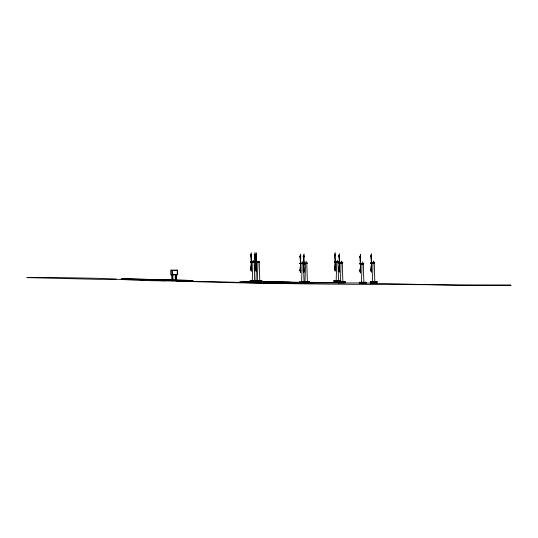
<?xml version="1.0" encoding="UTF-8"?>
<svg xmlns="http://www.w3.org/2000/svg" width="538" height="538" viewBox="0 0 538 538"><rect width="100%" height="100%" fill="white"/><g stroke="black" fill="none" stroke-linecap="round" stroke-linejoin="round"><path stroke-width="0.81" d="M252.288 280.89L252.853 262.43M256.021 280.661L256.263 272.141M257.372 281.018L257.937 262.557L259.215 262.557L259.78 281.018M301.61 282.188L302.174 263.728L303.452 263.728M304.965 281.993L305.523 263.533M336.169 280.681L336.734 262.221L338.012 262.221L338.577 280.681M340.46 281.804L341.025 263.344L342.303 263.344L342.867 281.804M361.469 282.524L362.034 264.064L363.311 264.064L363.876 282.524M372.424 281.865L372.989 263.405L374.266 263.405L374.831 281.865M253.102 260.802L253.539 260.257M302.423 262.107L302.618 261.676M251.36 261.865L250.56 255.032L251.36 252.752L251.36 271.468L250.56 269.188L251.36 262.356M255.093 261.643L254.292 254.81L255.093 252.53L255.093 271.239L254.292 268.966L255.093 262.134M256.444 261.993L255.651 255.16L256.444 252.88L256.444 271.596L255.651 269.316L256.444 262.483M300.681 263.169L299.881 256.337L300.681 254.057L300.681 272.773L299.881 270.493L300.681 263.66M304.037 262.968L303.237 256.135L304.037 253.855L304.037 272.571L303.237 270.291L304.037 263.459M335.241 261.663L334.441 254.83L335.241 252.551L335.241 271.266L334.441 268.987L335.241 262.154M339.532 262.786L338.732 255.954L339.532 253.674L339.532 272.389L338.732 270.11L339.532 263.277M360.541 271.226L359.747 270.822C361.966 265.402 358.705 259.625 360.541 254.393L360.541 273.102L359.747 270.822L360.541 270.426M371.496 262.84L370.695 256.007L371.496 253.728L371.496 272.443L370.695 270.163L371.496 263.331M341.294 261.603L341.664 261.145L342.027 261.603M362.323 262.262L362.673 261.865L363.022 262.262M373.278 261.603L373.628 261.206L373.977 261.603M305.866 261.616L306.465 261.616M337.104 260.257L337.642 260.257M251.36 261.421L250.708 262.073L251.36 262.8M254.44 261.851L255.093 261.192M255.792 262.201L256.444 261.549M300.029 263.378L300.681 262.726M303.385 263.176L304.037 262.524M334.589 261.871L335.241 261.219M339.532 262.342L338.879 262.995L339.532 263.721M359.888 263.707L360.541 263.055M370.843 263.048L371.496 262.396M251.36 262.914L250.56 262.114L251.36 261.313M255.093 261.085L254.292 261.885L255.093 262.692M256.444 263.042L255.651 262.241L256.444 261.441M300.681 264.219L299.881 263.412L300.681 262.618M304.037 264.017L303.237 263.216L304.037 262.416M335.241 262.712L334.441 261.905L335.241 261.105M339.532 263.835L338.732 263.028L339.532 262.235M360.541 264.548L359.747 263.748L360.541 262.947M371.496 263.889L370.695 263.089L371.496 262.288M251.36 270.002L250.957 270.325L251.36 270.527M255.093 269.78L254.696 270.103L255.093 270.305M256.444 270.13L256.048 270.453L256.444 270.654M300.681 271.307L300.278 271.629L300.681 271.831M304.037 271.105L303.634 271.428L304.037 271.629M335.241 269.8L334.838 270.123L335.241 270.325M339.532 270.923L339.128 271.246L339.532 271.448M360.541 271.643L360.144 271.966L360.541 272.167M371.496 270.977L371.099 271.3L371.496 271.502M251.36 255.429L250.56 255.032L251.36 254.635M255.093 255.207L254.292 254.81L255.093 254.407M251.36 269.585L250.56 269.188L251.36 268.792M255.093 269.363L254.292 268.966L255.093 268.563M256.444 269.72L255.651 269.316L256.444 268.919M300.681 256.734L299.881 256.337L300.681 255.933M304.037 256.532L303.237 256.135L304.037 255.738M300.681 270.89L299.881 270.493L300.681 270.096M304.037 270.688L303.237 270.291L304.037 269.894M335.241 255.227L334.441 254.83L335.241 254.427M339.532 256.35L338.732 255.954L339.532 255.55M335.241 269.383L334.441 268.987L335.241 268.583M360.541 257.07L359.747 256.666L360.541 256.27M339.532 270.506L338.732 270.11L339.532 269.713M371.496 255.611L370.695 256.007L371.496 256.404M370.695 270.163L371.496 269.767M251.36 267.742L250.688 268.059L251.36 268.341M254.427 267.857L255.093 267.514M256.444 267.87L255.779 268.206M300.681 269.047L300.009 269.363L300.681 269.639M304.037 268.845L303.365 269.161L304.037 269.444M335.241 267.541L334.569 267.857L335.241 268.132M339.532 268.664L338.859 268.98L339.532 269.256M360.541 269.377L359.868 269.693L360.541 269.975M371.496 268.718L370.83 269.054M251.36 266.471L250.836 266.714L251.36 266.962M255.093 266.243L254.575 266.485L255.093 266.74M256.444 266.599L255.927 266.841L256.444 267.09M300.681 267.769L300.157 268.018L300.681 268.267M304.037 267.574L303.513 267.816L304.037 268.065M335.241 266.263L334.717 266.505L335.241 266.761M339.532 267.386L339.007 267.635L339.532 267.884M360.541 268.106L360.023 268.348L360.541 268.603M371.496 267.447L370.978 267.689L371.496 267.937M251.36 255.362L250.634 255.678L251.36 256.101M255.093 255.14L254.373 255.456L255.093 255.88M300.681 256.666L299.955 256.982L300.681 257.406M304.037 256.465L303.311 256.781L304.037 257.204M335.241 255.16L334.515 255.476L335.241 255.9M339.532 256.283L338.805 256.599L339.532 257.023M360.541 257.003L359.821 257.312L360.541 257.742M116.121 279.182L98.918 279.35L26.9 277.621L50.532 277.44L97.028 278.294L143.229 280.554L214.225 281.663L261.831 283.082L360.823 282.954L461.402 285.47L511.1 285.207C399.626 284.246 288.112 284.918 176.693 281.098M254.292 254.81L255.093 254.81M334.441 254.83L335.241 254.83M250.56 255.032L251.36 255.032M338.732 255.954L339.532 255.954M303.237 256.135L304.037 256.135M299.881 256.337L300.681 256.337M359.747 256.666L360.541 256.666M256.471 261.569L258.287 261.569L258.287 262.114L255.826 262.114L255.826 261.656L258.287 261.656M338.436 261.676L335.968 261.676L335.968 262.134L338.436 262.134L338.436 261.596L336.613 261.676M255.375 261.885L252.087 261.878L252.087 262.342L254.555 262.342L254.555 261.798L252.732 261.878M334.441 261.905L335.524 261.905M259.639 262.013L257.177 262.013L257.177 262.47L259.639 262.47L259.639 261.925L257.823 262.013M250.56 262.114L251.636 262.114M255.651 262.241L256.727 262.241M342.726 262.8L340.258 262.8L340.258 263.257L342.726 263.257L342.726 262.719L340.904 262.8M374.69 262.86L372.229 262.86L372.229 263.317L374.69 263.317L374.69 262.773M307.232 262.981L304.764 262.981L304.764 263.445L307.232 263.445L307.232 262.9M338.732 263.028L339.808 263.028M370.695 263.089L371.778 263.089M303.876 263.183L301.408 263.183L301.408 263.64L303.876 263.64L303.876 263.102L302.053 263.183M303.237 263.216L304.313 263.216M299.881 263.412L300.957 263.412M363.735 263.519L361.274 263.519L361.274 263.976L363.735 263.976L363.735 263.432L361.919 263.519M359.747 263.748L360.823 263.748M254.292 268.966L255.093 268.966M334.441 268.987L335.241 268.987M250.56 269.188L251.36 269.188M255.651 269.316L256.444 269.316M338.732 270.11L339.532 270.11M303.237 270.291L304.037 270.291M299.881 270.493L300.681 270.493M359.747 270.822L360.541 270.822M257.225 280.406L253.896 280.406L253.896 281.717L261.73 281.791L261.73 280.762M254.319 280.634L250.157 280.634L250.157 281.939M253.896 280.775L261.905 280.762L261.905 282.067L255.247 282.067L255.247 280.762M334.044 280.796L340.702 280.796M250.157 280.997L257.225 280.964M334.044 280.984L340.702 280.984M255.247 281.125L261.905 281.125M250.157 281.186L254.319 281.186M255.247 281.313L261.905 281.313M254.077 281.435L255.651 281.435M334.219 281.461L340.52 281.461L340.52 280.426M339.034 281.737L334.044 281.737L334.044 280.426L340.702 280.426L340.702 281.737M338.328 281.919L344.993 281.919M305.308 281.932L299.478 281.932L299.478 282.49L302.813 282.49M370.299 281.973L376.956 281.973M302.833 282.1L309.498 282.1M338.328 282.107L344.993 282.107M370.299 282.161L376.956 282.161M271.757 282.289L303.076 282.537M299.478 282.302L309.498 282.289M338.51 282.584L344.811 282.584L344.811 281.549M370.48 282.638L376.782 282.638L376.782 281.609M303.015 282.766L309.316 282.766L309.316 281.737M365.827 283.297L359.525 283.58M359.344 283.58L366.001 283.58M303.042 282.342L239.713 281.488M308.805 282.363L337.642 282.517M242.208 281.535L254.514 281.603M261.905 281.65L290.702 282.329L285.765 282.221M192.362 280.453L121.178 278.771M193.169 280.547L122.018 278.731M308.859 282.645L312.981 282.719M303.102 282.537L266.841 281.811L284.125 282.188M308.879 282.658L311.361 282.712M287.393 282.665L263.506 282.114L284.945 282.712M126.833 279.195L137.688 279.478M141.023 279.565L158.596 280.029M163.619 280.163L171.158 280.365M157.54 280.567L165.092 280.762M127.627 279.316L133.411 279.605M140.855 279.975L144.157 280.143M254.427 267.87L255.093 268.112M255.651 255.16L256.444 255.557M370.776 256.673L371.496 257.077M255.725 255.826L256.444 256.229M370.843 263.122L371.496 263.775M359.888 263.781L360.541 264.434M334.589 261.945L335.241 262.598M303.378 263.25L304.037 263.902M300.029 263.452L300.681 264.104M255.792 262.275L256.444 262.927M254.44 261.925L255.093 262.578M306.808 263.533L307.373 281.993M304.017 282.188L303.701 269.941M254.696 280.89L254.407 270.13M374.078 262.86L374.078 263.405M373.177 262.86L373.177 263.405M372.565 262.86L372.565 263.317M372.377 262.86L372.377 263.317M371.778 262.813L371.778 263.371M370.48 281.609L370.48 282.914M365.827 282.268L365.827 282.638M363.13 263.519L363.13 264.064M362.222 263.519L362.222 264.064M361.61 263.519L361.61 263.976M361.422 263.519L361.422 263.976M360.823 263.472L360.823 264.03M359.525 282.268L359.525 282.638M342.114 262.8L342.114 263.344M341.206 262.8L341.206 263.344M340.594 262.8L340.594 263.257M340.406 262.8L340.406 263.257M339.808 262.759L339.808 263.317M338.51 281.549L338.51 282.86M337.824 261.676L337.824 262.221M336.916 261.676L336.916 262.221M336.311 261.676L336.311 262.134M336.122 261.676L336.122 262.134M335.524 261.629L335.524 262.194M334.219 280.426L334.219 281.737M306.62 262.981L306.62 263.533M305.712 262.981L305.712 263.533M305.1 262.981L305.1 263.445M304.911 262.981L304.911 263.445M304.313 262.941L304.313 263.499M303.264 263.183L303.264 263.728M303.015 281.737L303.015 283.042M302.356 263.183L302.356 263.728M301.744 263.183L301.744 263.64M301.556 263.183L301.556 263.64M300.957 263.143L300.957 263.701M300.641 263.19L300.641 263.64M299.659 281.932L299.659 282.49M260.553 280.406L260.553 280.964M260.372 280.406L260.372 280.964M259.034 262.013L259.034 262.557M258.126 262.013L258.126 262.557M257.675 261.656L257.675 262.201M257.514 262.013L257.514 262.47M257.325 262.013L257.325 262.47M256.774 261.656L256.774 262.201M256.727 261.966L256.727 262.524M256.162 261.656L256.162 262.114M255.974 261.656L255.974 262.114M255.429 280.762L255.429 281.791M255.375 261.609L255.375 262.167M255.059 261.663L255.059 262.114M254.077 280.406L254.077 281.717M253.943 261.878L253.943 262.43M253.035 261.878L253.035 262.43M252.423 261.878L252.423 262.342M252.241 261.878L252.241 262.342M251.636 261.838L251.636 262.396M250.338 280.634L250.338 281.663M176.262 274.851L176.262 280.796M175.919 274.851L175.919 280.796M175.617 274.851L175.617 280.796M175.274 274.851L175.274 280.796M172.906 274.851L172.906 280.816M172.564 274.851L172.564 280.816M172.261 274.851L172.261 280.816M172.032 270.096L172.032 274.851M171.918 274.851L171.918 280.816M177.426 270.096L170.754 270.096L170.754 274.851L177.426 274.851L177.426 270.096M177.251 270.466L172.207 270.466L172.207 274.481L177.251 274.481L177.251 270.466M344.993 281.549L338.328 281.549L338.328 282.86L344.993 282.86L344.993 281.549M376.956 281.609L370.299 281.609L370.299 282.914L376.956 282.914L376.956 281.609M309.498 281.737L302.833 281.737L302.833 283.042L309.498 283.042L309.498 281.737M366.001 282.268L359.344 282.268L359.344 282.638L366.001 282.638L366.001 282.268"/></g></svg>
